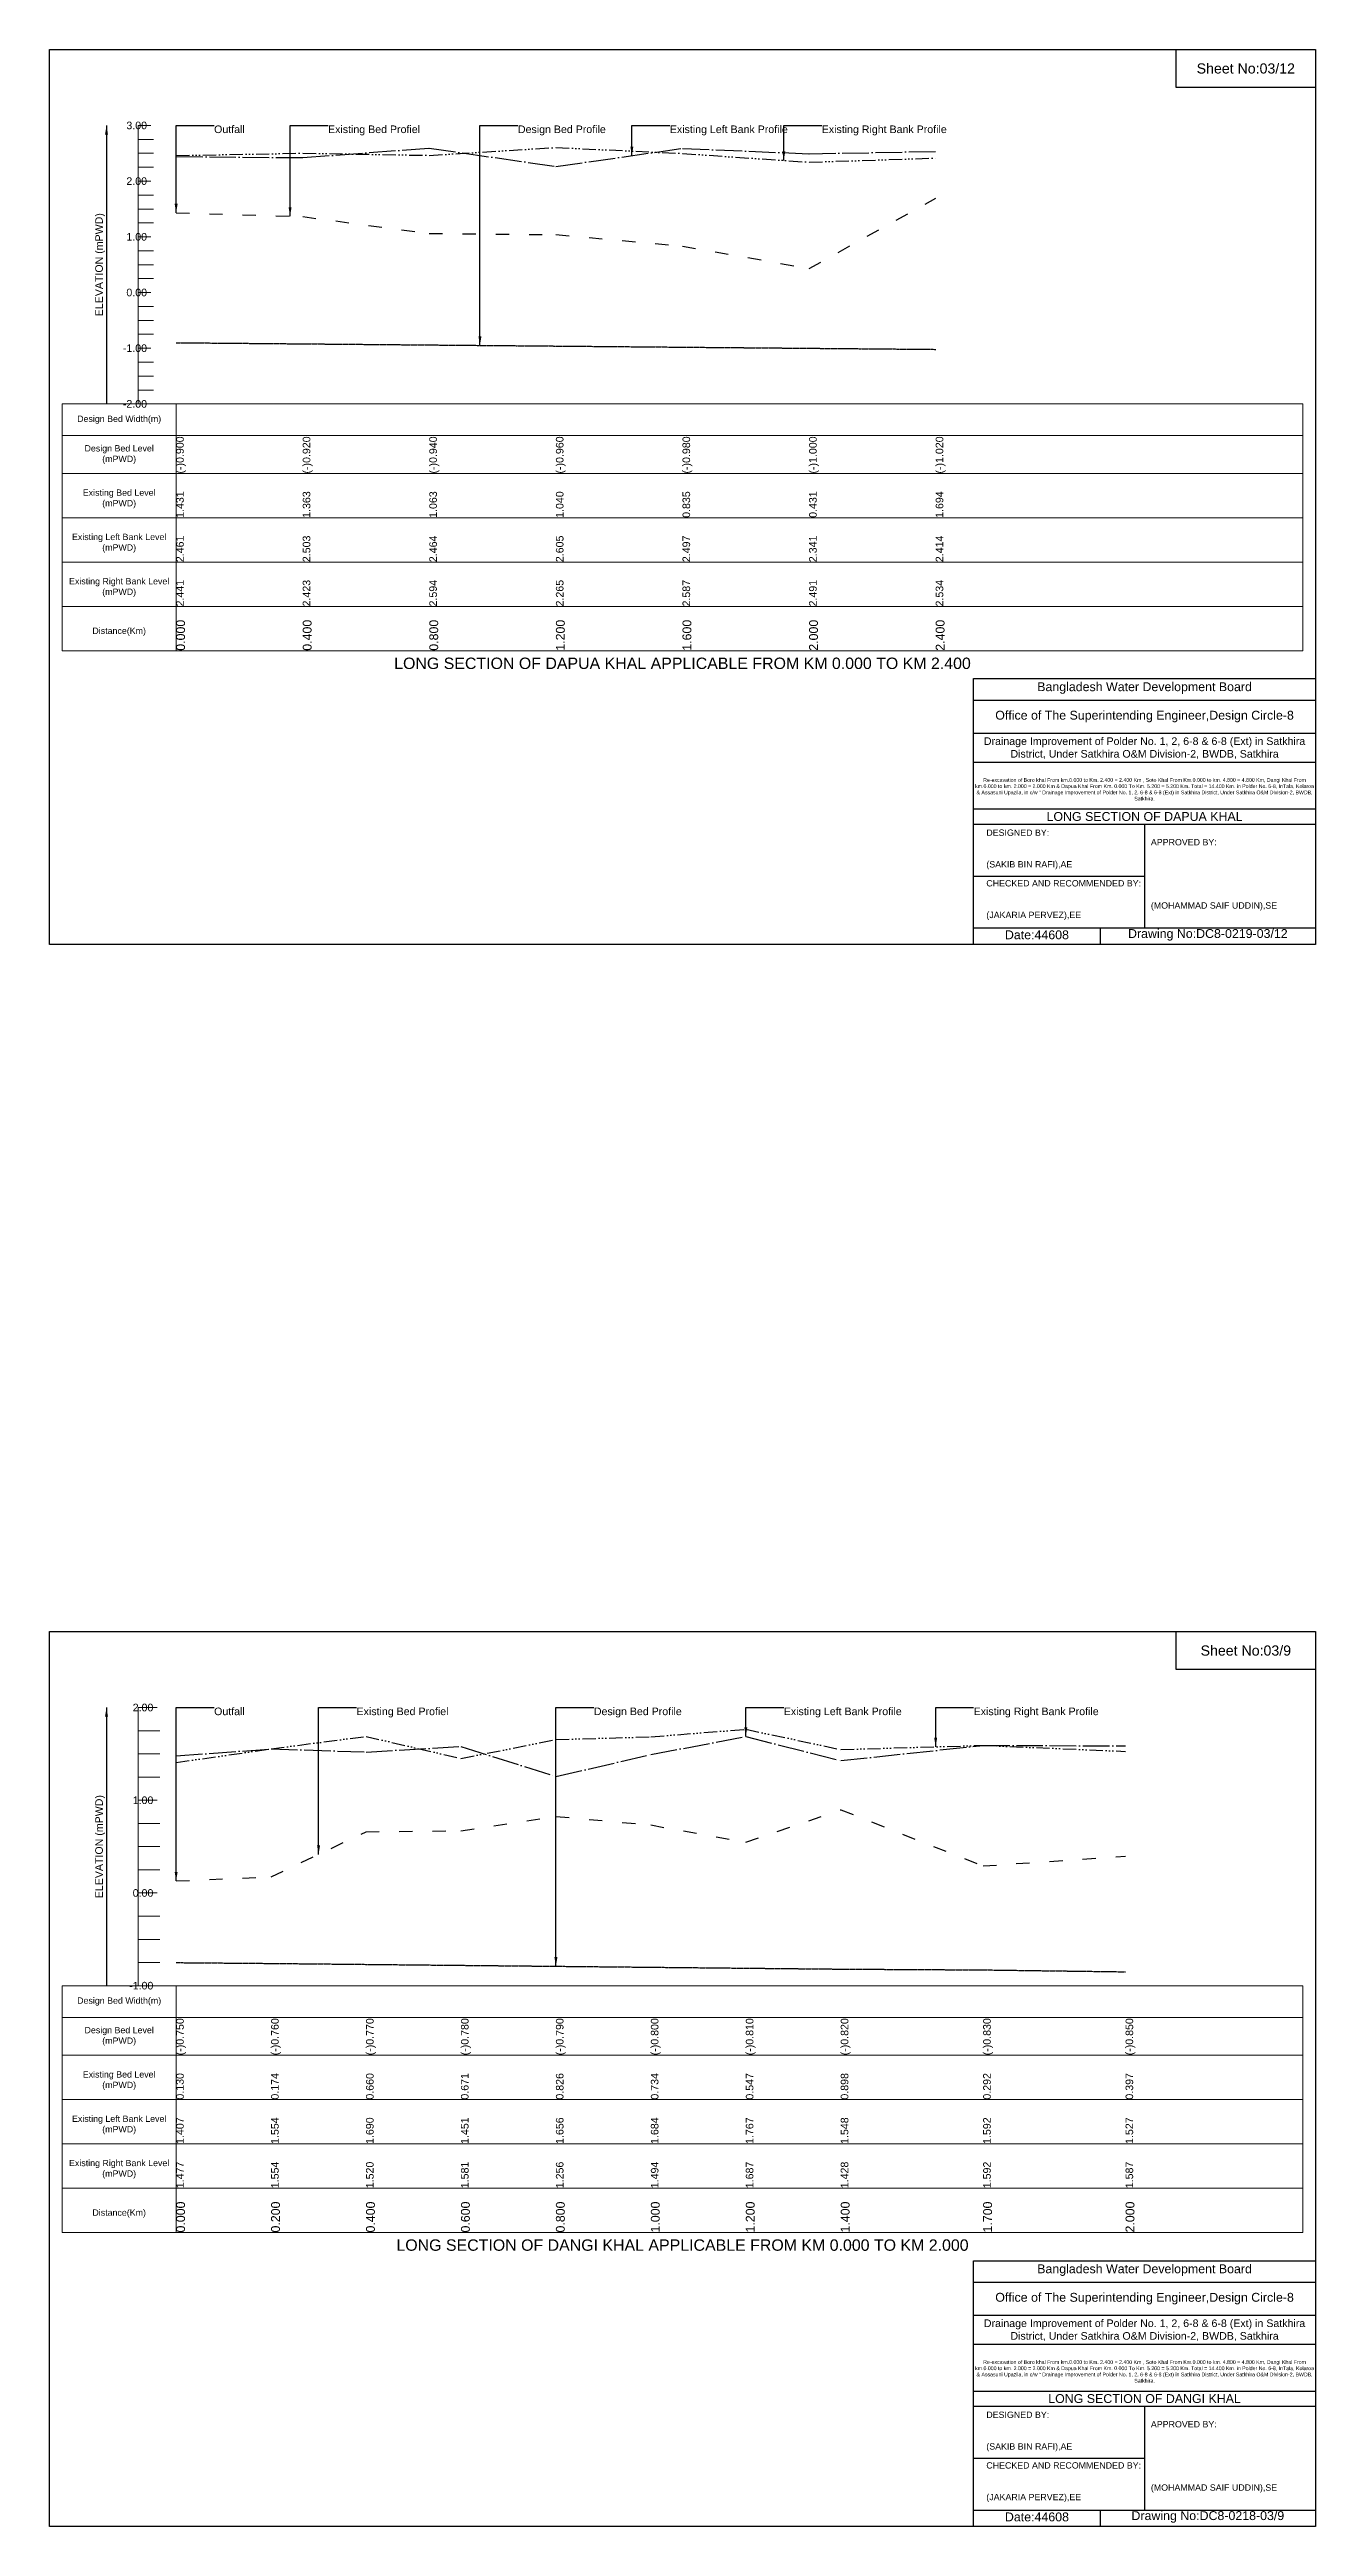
# Model space of a CAD drawing. Header units: inches. Extents: x 91000 to 218000, y -5656 to 30000.
# Drawn here: x 120000 to 128000, y 14344 to 30000 of the extents above; entities that cross this region are included whole.
import ezdxf

# ---------------------------------------------------------------- set-up
doc = ezdxf.new("R2010")
doc.units = ezdxf.units.IN
doc.header["$LTSCALE"] = 7
doc.header["$MEASUREMENT"] = 0
for name, pattern in [('ACAD_ISO03W100', [30, 12, -18]), ('ACAD_ISO04W100', [30, 24, -3, 0, -3]), ('ACAD_ISO14W100', [24, 12, -3, 0, -3, 0, -3, 0, -3]), ('CENTER', [2, 1.25, -0.25, 0.25, -0.25])]:
    doc.linetypes.add(name, pattern=pattern)
for name, color, linetype, lineweight in [('Design Bed Level Long Section', 7, 'CENTER', 25), ('Existing Bed Level for Long Section', 7, 'ACAD_ISO03W100', 25), ('Existing Left Bank of Long section', 7, 'ACAD_ISO04W100', 25), ('Existing Right Bank of Long Section', 7, 'ACAD_ISO14W100', 25), ('Long Section Border', 7, 'Continuous', 9), ('Long Section Labels', 7, 'Continuous', 9), ('Vscale for Long Section', 7, 'Continuous', 9)]:
    doc.layers.add(name, color=color, linetype=linetype, lineweight=lineweight)
doc.styles.get("Standard").update_dxf_attribs({"font": 'arial.ttf'})
doc.dimstyles.get("Standard").update_dxf_attribs({"dimtxt": 0.18, "dimasz": 0.18, "dimexe": 0.18, "dimexo": 0.0625, "dimgap": 0.09, "dimtad": 0, "dimtih": 1, "dimtoh": 1, "dimdec": 4, "dimzin": 0, "dimdsep": 46, "dimtxsty": 'Standard', "dimcen": 0.09, "dimadec": 0, "dimazin": 0, "dimtfac": 1, "dimtdec": 4, "dimtofl": 0, "dimtmove": 0, "dimatfit": 3, "dimfxl": 1, "dimtolj": 1, "dimtzin": 0, "dimarcsym": 0})

msp = doc.modelspace()

# ---------------------------------------------------------------- linework, layer by layer
for points in [[(120000, 30000), (128000, 30000), (128000, 24344), (120000, 24344)], [(127120, 30000), (128000, 30000), (128000, 29760), (127120, 29760)], [(120000, 20000), (128000, 20000), (128000, 14344), (120000, 14344)], [(127120, 20000), (128000, 20000), (128000, 19760), (127120, 19760)]]:
    msp.add_lwpolyline(points, close=True)
for points in [[(125840, 24344), (125840, 26024), (128000, 26024)], [(125840, 25888), (128000, 25888)], [(125840, 25680), (128000, 25680)], [(125840, 25496), (128000, 25496)], [(125840, 25200), (128000, 25200)], [(125840, 25104), (128000, 25104)], [(126920, 25104), (126920, 24448)], [(125840, 24776), (126920, 24776)], [(125840, 24448), (128000, 24448)], [(126640, 24448), (126640, 24344)], [(125840, 14344), (125840, 16024), (128000, 16024)], [(125840, 15888), (128000, 15888)], [(125840, 15680), (128000, 15680)], [(125840, 15496), (128000, 15496)], [(125840, 15200), (128000, 15200)], [(125840, 15104), (128000, 15104)], [(126920, 15104), (126920, 14448)], [(125840, 14776), (126920, 14776)], [(125840, 14448), (128000, 14448)], [(126640, 14448), (126640, 14344)]]:
    msp.add_lwpolyline(points)
at = {"layer": 'Design Bed Level Long Section'}
for points in [[(120800, 28147), (121600, 28140), (122400, 28133), (123200, 28126), (124000, 28119), (124800, 28112), (125600, 28105)], [(120800, 17908), (121400, 17903), (122000, 17897), (122600, 17891), (123200, 17885), (123800, 17879), (124400, 17873), (125000, 17867), (125900, 17862), (126800, 17850)]]:
    msp.add_lwpolyline(points, dxfattribs=at)
at = {"layer": 'Existing Bed Level for Long Section'}
for points in [[(120800, 28968), (121600, 28944), (122400, 28838), (123200, 28830), (124000, 28758), (124800, 28616), (125600, 29060)], [(120800, 18424), (121400, 18450), (122000, 18735), (122600, 18741), (123200, 18832), (123800, 18778), (124400, 18669), (125000, 18874), (125900, 18519), (126800, 18581)]]:
    msp.add_lwpolyline(points, dxfattribs=at)
at = {"layer": 'Existing Left Bank of Long section'}
for points in [[(120800, 29323), (121600, 29317), (122400, 29377), (123200, 29261), (124000, 29375), (124800, 29341), (125600, 29356)], [(120800, 19214), (121400, 19259), (122000, 19239), (122600, 19274), (123200, 19084), (123800, 19223), (124400, 19337), (125000, 19185), (125900, 19281), (126800, 19278)]]:
    msp.add_lwpolyline(points, dxfattribs=at)
at = {"layer": 'Existing Right Bank of Long Section'}
for points in [[(120800, 29330), (121600, 29345), (122400, 29331), (123200, 29381), (124000, 29343), (124800, 29288), (125600, 29314)], [(120800, 19173), (121400, 19259), (122000, 19338), (122600, 19198), (123200, 19318), (123800, 19335), (124400, 19383), (125000, 19255), (125900, 19281), (126800, 19243)]]:
    msp.add_lwpolyline(points, dxfattribs=at)
at = {"layer": 'Long Section Border'}
for points in [[(120080, 27760), (127920, 27760), (127920, 26200), (120080, 26200)], [(120080, 17762), (127920, 17762), (127920, 16202), (120080, 16202)]]:
    msp.add_lwpolyline(points, close=True, dxfattribs=at)
for points in [[(120800, 27760), (120800, 26200)], [(120080, 27560), (127920, 27560)], [(120080, 27320), (127920, 27320)], [(120080, 27040), (127920, 27040)], [(120080, 26760), (127920, 26760)], [(120080, 26480), (127920, 26480)], [(120800, 17762), (120800, 16202)], [(120080, 17562), (127920, 17562)], [(120080, 17322), (127920, 17322)], [(120080, 17042), (127920, 17042)], [(120080, 16762), (127920, 16762)], [(120080, 16482), (127920, 16482)]]:
    msp.add_lwpolyline(points, dxfattribs=at)
at = {"layer": 'Vscale for Long Section'}
for points in [[(120560, 27760), (120560, 28112), (120560, 28464), (120560, 28816), (120560, 29168), (120560, 29520)], [(120560, 29520), (120640, 29520)], [(120560, 29432), (120656, 29432)], [(120560, 29344), (120656, 29344)], [(120560, 29256), (120656, 29256)], [(120560, 29168), (120640, 29168)], [(120560, 29080), (120656, 29080)], [(120560, 28992), (120656, 28992)], [(120560, 28904), (120656, 28904)], [(120560, 28816), (120640, 28816)], [(120560, 28728), (120656, 28728)], [(120560, 28640), (120656, 28640)], [(120560, 28552), (120656, 28552)], [(120560, 28464), (120640, 28464)], [(120560, 28376), (120656, 28376)], [(120560, 28288), (120656, 28288)], [(120560, 28200), (120656, 28200)], [(120560, 28112), (120640, 28112)], [(120560, 28024), (120656, 28024)], [(120560, 27936), (120656, 27936)], [(120560, 27848), (120656, 27848)], [(120560, 27760), (120640, 27760)], [(120560, 17762), (120560, 18348), (120560, 18934), (120560, 19520)], [(120560, 19520), (120680, 19520)], [(120560, 19374), (120696, 19374)], [(120560, 19227), (120696, 19227)], [(120560, 19080), (120696, 19080)], [(120560, 18934), (120680, 18934)], [(120560, 18788), (120696, 18788)], [(120560, 18641), (120696, 18641)], [(120560, 18494), (120696, 18494)], [(120560, 18348), (120680, 18348)], [(120560, 18202), (120696, 18202)], [(120560, 18055), (120696, 18055)], [(120560, 17908), (120696, 17908)], [(120560, 17762), (120680, 17762)]]:
    msp.add_lwpolyline(points, dxfattribs=at)

# ---------------------------------------------------------------- texts
at = {"attachment_point": 5}
for s, insert, char_height in [('Sheet No:03/12', (127560, 29880), 64), ('Bangladesh Water Development Board', (126920, 25964), 56), ('Office of The Superintending Engineer,Design Circle-8', (126920, 25784), 56), ('Sheet No:03/9', (127560, 19880), 64), ('Bangladesh Water Development Board', (126920, 15964), 56), ('Office of The Superintending Engineer,Design Circle-8', (126920, 15784), 56)]:
    msp.add_mtext(s, dxfattribs=dict(at, insert=insert, char_height=char_height))
for s, insert, char_height, width, attachment_point in [('Drainage Improvement of Polder No. 1, 2, 6-8 & 6-8 (Ext) in Satkhira District, Under Satkhira O&M Division-2, BWDB, Satkhira', (126920, 25584), 48, 2240, 5), ('Re-excavation of Boro khal From km.0.000 to Km. 2.400 = 2.400 Km , Soto Khal From Km.0.000 to km. 4.800 = 4.800 Km, Dangi Khal From km.0.000 to km. 2.000 = 2.000 Km & Dapua Khal From Km. 0.000 To Km. 5.200 = 5.200 Km. Total = 14.400 Km. in Polder No. 6-8, InTala, Kolaroa & Assasuni Upazila, in c/w “ Drainage Improvement of Polder No. 1, 2, 6-8 & 6-8 (Ext) in Satkhira District, Under Satkhira O&M Division-2, BWDB, Satkhira.', (126920, 25324), 23.565, 2160, 5), ('DESIGNED BY:^J^J^J(SAKIB BIN RAFI),AE', (125920, 24944), 40, 1120, 4), ('LONG SECTION OF DAPUA KHAL', (126920, 25152), 56, 2240, 5), ('APPROVED BY:^J^J^J^J^J^J(MOHAMMAD SAIF UDDIN),SE', (126960, 24784), 40, 1120, 4), ('CHECKED AND RECOMMENDED BY:^J^J^J(JAKARIA PERVEZ),EE', (125920, 24624), 40, 1120, 4), ('Date:44608', (126240, 24404), 56, 1120, 5), ('Drawing No:DC8-0219-03/12', (127320, 24404), 56, 1760, 5), ('Drainage Improvement of Polder No. 1, 2, 6-8 & 6-8 (Ext) in Satkhira District, Under Satkhira O&M Division-2, BWDB, Satkhira', (126920, 15584), 48, 2240, 5), ('Re-excavation of Boro khal From km.0.000 to Km. 2.400 = 2.400 Km , Soto Khal From Km.0.000 to km. 4.800 = 4.800 Km, Dangi Khal From km.0.000 to km. 2.000 = 2.000 Km & Dapua Khal From Km. 0.000 To Km. 5.200 = 5.200 Km. Total = 14.400 Km. in Polder No. 6-8, InTala, Kolaroa & Assasuni Upazila, in c/w “ Drainage Improvement of Polder No. 1, 2, 6-8 & 6-8 (Ext) in Satkhira District, Under Satkhira O&M Division-2, BWDB, Satkhira.', (126920, 15324), 23.565, 2160, 5), ('DESIGNED BY:^J^J^J(SAKIB BIN RAFI),AE', (125920, 14944), 40, 1120, 4), ('LONG SECTION OF DANGI KHAL', (126920, 15152), 56, 2240, 5), ('APPROVED BY:^J^J^J^J^J^J(MOHAMMAD SAIF UDDIN),SE', (126960, 14784), 40, 1120, 4), ('CHECKED AND RECOMMENDED BY:^J^J^J(JAKARIA PERVEZ),EE', (125920, 14624), 40, 1120, 4), ('Date:44608', (126240, 14404), 56, 1120, 5), ('Drawing No:DC8-0218-03/9', (127320, 14404), 56, 1760, 5)]:
    msp.add_mtext(s, dxfattribs=dict(insert=insert, char_height=char_height, width=width, attachment_point=attachment_point))
at = {"layer": 'Long Section Border', "attachment_point": 5}
for s, insert, char_height in [('Design Bed Width(m)', (120440, 27660), 40), ('Design Bed Level^J(mPWD)', (120440, 27440), 40), ('Existing Bed Level^J(mPWD)', (120440, 27160), 40), ('Existing Left Bank Level^J(mPWD)', (120440, 26880), 40), ('Existing Right Bank Level^J(mPWD)', (120440, 26600), 40), ('Distance(Km)', (120440, 26320), 40), ('LONG SECTION OF DAPUA KHAL APPLICABLE FROM KM 0.000 TO KM 2.400', (124000, 26120), 72), ('Design Bed Width(m)', (120440, 17662), 40), ('Design Bed Level^J(mPWD)', (120440, 17442), 40), ('Existing Bed Level^J(mPWD)', (120440, 17162), 40), ('Existing Left Bank Level^J(mPWD)', (120440, 16882), 40), ('Existing Right Bank Level^J(mPWD)', (120440, 16602), 40), ('Distance(Km)', (120440, 16322), 40), ('LONG SECTION OF DANGI KHAL APPLICABLE FROM KM 0.000 TO KM 2.000', (124000, 16122), 72)]:
    msp.add_mtext(s, dxfattribs=dict(at, insert=insert, char_height=char_height))
at = {"layer": 'Long Section Labels', "char_height": 48, "attachment_point": 1}
for s, insert in [('Outfall', (121040, 29520)), ('Existing Bed Profiel', (121760, 29520)), ('Design Bed Profile', (122960, 29520)), ('Existing Left Bank Profile', (123920, 29520)), ('Existing Right Bank Profile', (124880, 29520)), ('Outfall', (121040, 19520)), ('Existing Bed Profiel', (121940, 19520)), ('Design Bed Profile', (123440, 19520)), ('Existing Left Bank Profile', (124640, 19520)), ('Existing Right Bank Profile', (125840, 19520))]:
    msp.add_mtext(s, dxfattribs=dict(at, insert=insert))
at = {"layer": 'Vscale for Long Section', "char_height": 48, "attachment_point": 6}
for s, insert in [('3.00', (120616, 29520)), ('2.00', (120616, 29168)), ('1.00', (120616, 28816)), ('0.00', (120616, 28464)), ('-1.00', (120616, 28112)), ('-2.00', (120616, 27760)), ('2.00', (120656, 19520)), ('1.00', (120656, 18934)), ('0.00', (120656, 18348)), ('-1.00', (120656, 17762))]:
    msp.add_mtext(s, dxfattribs=dict(at, insert=insert))
at = {"layer": 'Vscale for Long Section', "rotation": 90}
for s, insert, char_height, attachment_point in [('ELEVATION (mPWD)', (120320, 28640), 48, 5), ('(-)0.900', (120800, 27320), 48, 1), ('(-)0.920', (121600, 27320), 48, 1), ('(-)0.940', (122400, 27320), 48, 1), ('(-)0.960', (123200, 27320), 48, 1), ('(-)0.980', (124000, 27320), 48, 1), ('(-)1.000', (124800, 27320), 48, 1), ('(-)1.020', (125600, 27320), 48, 1), ('1.431', (120800, 27040), 48, 1), ('1.363', (121600, 27040), 48, 1), ('1.063', (122400, 27040), 48, 1), ('1.040', (123200, 27040), 48, 1), ('0.835', (124000, 27040), 48, 1), ('0.431', (124800, 27040), 48, 1), ('1.694', (125600, 27040), 48, 1), ('2.461', (120800, 26760), 48, 1), ('2.503', (121600, 26760), 48, 1), ('2.464', (122400, 26760), 48, 1), ('2.605', (123200, 26760), 48, 1), ('2.497', (124000, 26760), 48, 1), ('2.341', (124800, 26760), 48, 1), ('2.414', (125600, 26760), 48, 1), ('2.441', (120800, 26480), 48, 1), ('2.423', (121600, 26480), 48, 1), ('2.594', (122400, 26480), 48, 1), ('2.265', (123200, 26480), 48, 1), ('2.587', (124000, 26480), 48, 1), ('2.491', (124800, 26480), 48, 1), ('2.534', (125600, 26480), 48, 1), ('0.000', (120800, 26200), 56, 1), ('0.400', (121600, 26200), 56, 1), ('0.800', (122400, 26200), 56, 1), ('1.200', (123200, 26200), 56, 1), ('1.600', (124000, 26200), 56, 1), ('2.000', (124800, 26200), 56, 1), ('2.400', (125600, 26200), 56, 1), ('ELEVATION (mPWD)', (120320, 18641), 48, 5), ('(-)0.750', (120800, 17322), 48, 1), ('(-)0.760', (121400, 17322), 48, 1), ('(-)0.770', (122000, 17322), 48, 1), ('(-)0.780', (122600, 17322), 48, 1), ('(-)0.790', (123200, 17322), 48, 1), ('(-)0.800', (123800, 17322), 48, 1), ('(-)0.810', (124400, 17322), 48, 1), ('(-)0.820', (125000, 17322), 48, 1), ('(-)0.830', (125900, 17322), 48, 1), ('(-)0.850', (126800, 17322), 48, 1), ('0.130', (120800, 17042), 48, 1), ('0.174', (121400, 17042), 48, 1), ('0.660', (122000, 17042), 48, 1), ('0.671', (122600, 17042), 48, 1), ('0.826', (123200, 17042), 48, 1), ('0.734', (123800, 17042), 48, 1), ('0.547', (124400, 17042), 48, 1), ('0.898', (125000, 17042), 48, 1), ('0.292', (125900, 17042), 48, 1), ('0.397', (126800, 17042), 48, 1), ('1.407', (120800, 16762), 48, 1), ('1.554', (121400, 16762), 48, 1), ('1.690', (122000, 16762), 48, 1), ('1.451', (122600, 16762), 48, 1), ('1.656', (123200, 16762), 48, 1), ('1.684', (123800, 16762), 48, 1), ('1.767', (124400, 16762), 48, 1), ('1.548', (125000, 16762), 48, 1), ('1.592', (125900, 16762), 48, 1), ('1.527', (126800, 16762), 48, 1), ('1.477', (120800, 16482), 48, 1), ('1.554', (121400, 16482), 48, 1), ('1.520', (122000, 16482), 48, 1), ('1.581', (122600, 16482), 48, 1), ('1.256', (123200, 16482), 48, 1), ('1.494', (123800, 16482), 48, 1), ('1.687', (124400, 16482), 48, 1), ('1.428', (125000, 16482), 48, 1), ('1.592', (125900, 16482), 48, 1), ('1.587', (126800, 16482), 48, 1), ('0.000', (120800, 16202), 56, 1), ('0.200', (121400, 16202), 56, 1), ('0.400', (122000, 16202), 56, 1), ('0.600', (122600, 16202), 56, 1), ('0.800', (123200, 16202), 56, 1), ('1.000', (123800, 16202), 56, 1), ('1.200', (124400, 16202), 56, 1), ('1.400', (125000, 16202), 56, 1), ('1.700', (125900, 16202), 56, 1), ('2.000', (126800, 16202), 56, 1)]:
    msp.add_mtext(s, dxfattribs=dict(at, insert=insert, char_height=char_height, attachment_point=attachment_point))

# ---------------------------------------------------------------- leaders
at = {"layer": 'Long Section Labels', "annotation_type": 0, "has_hookline": 1, "hookline_direction": 0}
for points, text_width in [([(120800, 28968), (120800, 29520), (121040, 29520)], 186), ([(121520, 28946), (121520, 29520), (121760, 29520)], 571), ([(122720, 28130), (122720, 29520), (122960, 29520)], 547), ([(123680, 29329), (123680, 29520), (123920, 29520)], 737), ([(124640, 29299), (124640, 29520), (124880, 29520)], 782), ([(120800, 18424), (120800, 19520), (121040, 19520)], 186), ([(121700, 18592), (121700, 19520), (121940, 19520)], 571), ([(123200, 17885), (123200, 19520), (123440, 19520)], 547), ([(124400, 19337), (124400, 19520), (124640, 19520)], 737), ([(125600, 19272), (125600, 19520), (125840, 19520)], 782)]:
    msp.add_leader(points, dimstyle='Standard', override={"dimasz": 57.6}, dxfattribs=dict(at, text_width=text_width))
at = {"layer": 'Vscale for Long Section'}
for points in [[(120360, 29520), (120360, 27760)], [(120360, 19520), (120360, 17762)]]:
    msp.add_leader(points, dimstyle='Standard', override={"dimasz": 57.6}, dxfattribs=at)

doc.saveas('drawing.dxf')
